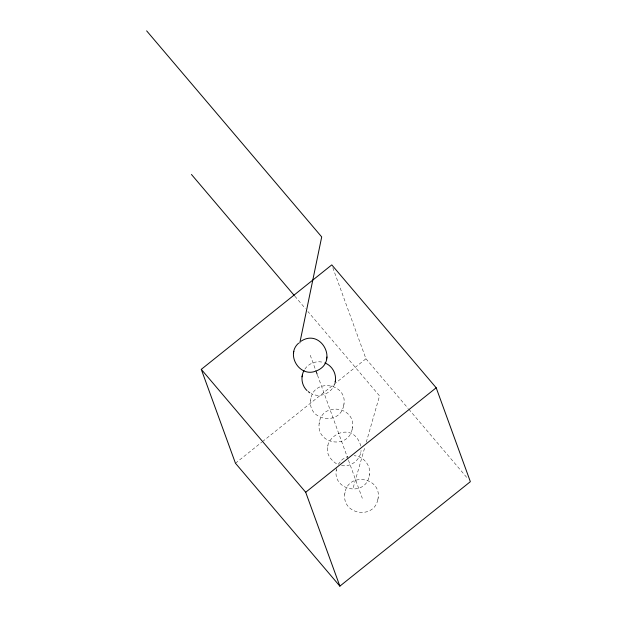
<?xml version="1.0" encoding="UTF-8"?>
<svg xmlns="http://www.w3.org/2000/svg" width="617" height="617" viewBox="0 0 617 617"><rect width="100%" height="100%" fill="white"/><g stroke="black" fill="none" stroke-linecap="round" stroke-linejoin="round"><path stroke-width="0.46" stroke-dasharray="3.08 2.31" d="M343.646 405.778C349.083 383.242 312.765 377.141 310.582 400.286C307.875 420.948 340.106 425.961 343.715 405.361M352.191 429.247C357.621 406.719 321.31 400.618 319.128 423.756C316.421 444.425 348.651 449.438 352.261 428.838M360.883 446.045C351.281 413.752 308.5 445.258 336.797 463.984M336.473 469.144L336.543 468.727C331.221 490.199 365.372 497.634 369.352 475.784M377.82 499.67C383.25 477.134 346.939 471.033 344.756 494.178C342.049 514.84 374.28 519.853 377.889 499.253M369.282 476.193C371.781 466.599 364.061 456.194 354.181 455.716M341.548 465.542C350.741 467.377 360.328 460.081 361.061 450.749L360.991 451.181M310.582 400.286L310.652 399.847M310.837 398.721L310.914 398.312M319.128 423.756L319.197 423.324M319.382 422.198L319.452 421.781M327.666 447.232L327.743 446.793M327.928 445.667L327.997 445.258M343.9 404.235L343.978 403.803M336.211 470.702L336.288 470.27M352.446 427.712L352.523 427.272M344.756 494.178L344.826 493.739M345.011 492.613L345.08 492.204M360.737 452.724L360.806 452.307M369.537 474.658L369.606 474.218M378.074 498.127L378.152 497.688M353.248 487.615L364.94 446.847M366.274 442.212L379.555 395.883L307.929 311.562M334.692 383.813C331.853 393.322 319.899 398.281 311.161 393.569M338.216 464.331L342.42 459.341L347.965 456.41M304.891 369.097C308.778 363.205 316.606 360.382 323.354 362.441M235.455 463.251L261.708 442.235M262.456 441.633L365.958 358.77L332.764 267.593M365.958 358.77L408.215 408.516M408.84 409.248L467.254 478.013M294.849 296.168L305.438 308.631M310.251 355.261L315.85 370.647M317.5 375.175L348.142 459.357M348.466 460.267L362.31 498.281"/><path stroke-width="0.93" d="M298.589 343.175C285.632 354.343 299.222 377.226 315.202 371.318M304.042 370.439C300.386 376.833 301.667 385.502 306.996 390.576M316.683 370.778C338.918 361.709 321.041 327.905 301.034 341.216M335.432 380.327C336.311 373.015 331.753 365.534 324.866 362.935M335.363 380.766L335.108 382.301L335.178 381.892M293.553 353.502L293.63 353.071M293.815 351.945L293.885 351.528M302.037 376.817L302.114 376.378M302.299 375.252L302.369 374.835M326.624 358.994L326.694 358.577M326.879 357.451L326.948 357.019M299.808 342.967L321.704 236.92L146.638 30.85M201.281 369.359L331.784 264.886L436.188 387.784L470.362 481.676L339.867 586.15L235.455 463.251L201.281 369.359L305.693 492.258L339.867 586.15M305.693 492.258L436.188 387.784M309.796 392.79L308.192 391.618M191.447 174.457L294.224 295.435M315.85 370.647L317.169 374.272"/></g></svg>
